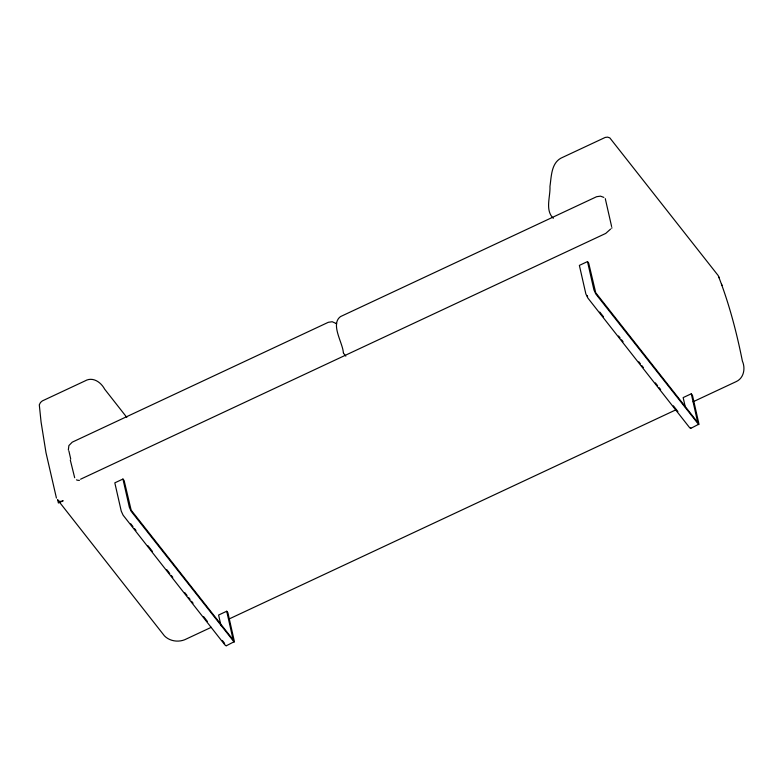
<?xml version="1.0" encoding="UTF-8"?>
<svg xmlns="http://www.w3.org/2000/svg" width="783" height="783" viewBox="0 0 783 783"><rect width="100%" height="100%" fill="white"/><g stroke="black" fill="none" stroke-linecap="round" stroke-linejoin="round"><path stroke-width="1.17" d="M690.851 427.919L690.508 428.428L689.539 427.567L587.906 298.078L585.88 293.997L579.371 265.398L587.495 261.591L588.689 263.108L595.726 292.725L697.692 422.389L691.281 393.79L683.158 397.588L685.301 407.043M226.287 645.584L224.985 645.016L123.097 515.175L121.238 511.103L114.817 482.847L122.941 479.049L124.125 480.556L131.162 510.173L233.128 639.838L226.718 611.239L218.594 615.037L221.012 625.676M610.613 229.067L605.719 233.432L80.561 479.216M226.081 645.897L234.411 641.571L227.902 612.746L226.718 611.239M690.635 428.438L698.965 424.122L692.466 395.298L691.281 393.79M211.293 627.3L184.71 639.74C177.986 642.432 169.568 641.16 164.44 635.865L59.645 502.383M229.018 619.01L676.443 409.578M693.053 401.796L736.245 381.585C743.919 378.081 745.602 368.313 742.382 361.08C736.588 332.021 729.012 303.148 718.197 275.567L609.84 137.916L607.647 137.133L605.21 137.436L562.713 157.324C551.115 161.993 551.506 176.116 549.95 186.442C550.537 196.699 544.772 210.079 553.307 218.3M603.85 197.404L600.492 196.151L596.617 196.709L340.517 316.586C330.044 324.27 343.023 343.023 343.365 353.016M336.406 323.594L332.207 321.735L328.331 322.293L72.232 442.17L68.884 445.586L68.336 450.019M698.759 424.64L595.775 293.928L593.915 289.857L587.495 261.591M234.205 642.089L131.221 511.377L129.361 507.306L122.941 479.049M126.807 417.398L104.658 389.171C100.948 382.114 92.619 376.339 84.838 381.008L42.341 400.906L40.491 402.491L39.297 404.821L41.068 421.978L46.001 452.731L56.435 498.076M336.171 323.389L336.719 323.868M599.778 312.055L603.536 316.841M618.56 335.976L620.067 337.894M621.565 339.802L623.072 341.721M638.84 361.805L640.347 363.723M641.845 365.632L643.352 367.55M655.371 382.858L657.622 385.725M659.12 387.644L660.627 389.552M673.39 405.819L677.902 411.564M343.561 353.26L345.822 356.148M130.722 523.768L132.973 526.636M134.47 528.554L135.978 530.463M147.997 545.771L152.499 551.516M166.769 569.691L169.774 573.518M171.281 575.436L172.779 577.345M184.798 592.653L187.049 595.53M188.556 597.439L190.054 599.357M191.561 601.266L193.058 603.184M203.58 616.573L207.338 621.359M222.352 640.494L224.613 643.362M587.602 296.522L587.103 295.543M719 277.025L719.401 278.122M721.574 284.239L721.995 285.413M74.679 477.728L70.304 460.042M605.279 198.608L611.611 226.493M611.875 227.657L611.895 227.736A7.341 5.138 -38.1 0 1 611.738 228.274M68.894 450.959L70.734 459.092M79.465 480.322A7.341 5.138 -38.1 0 1 76.489 479.852M62.983 500.846L58.392 502.989L57.629 499.632A5.227 3.661 -38.1 0 0 62.983 500.846"/></g></svg>
